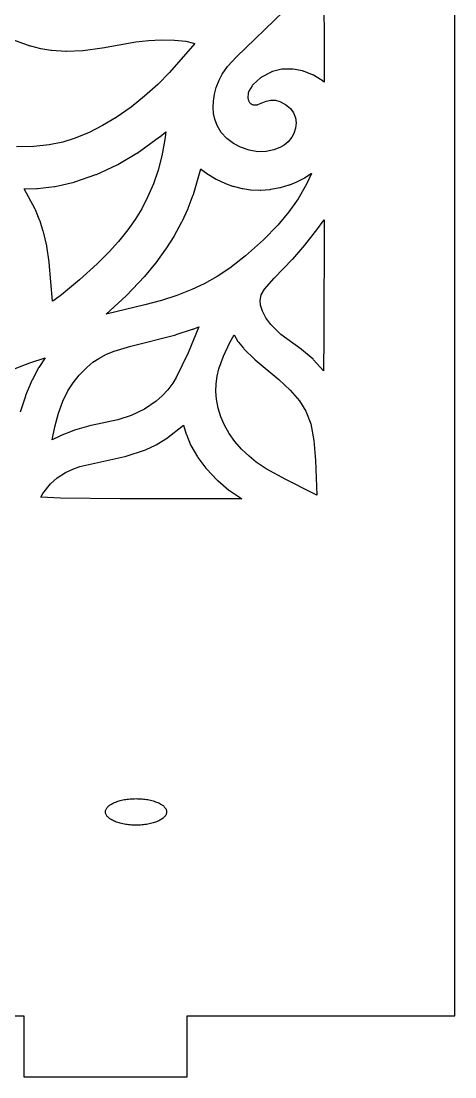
# Model space of a CAD drawing. Header units: millimetres. Extents: x 10 to 410, y 18 to 283.
# Drawn here: x 121 to 142.3, y 157 to 208.8 of the extents above; entities that cross this region are included whole.
import ezdxf

# ---------------------------------------------------------------- set-up
doc = ezdxf.new("R2010")
doc.units = ezdxf.units.MM
doc.layers.add('CUT', color=1, linetype='Continuous')

msp = doc.modelspace()

# ---------------------------------------------------------------- linework, layer by layer
at = {"layer": 'CUT'}
for points in [[(92.134, 283), (92.134, 280), (79, 280), (79, 160), (92.134, 160), (92.134, 157), (100.134, 157), (100.134, 160), (121.134, 160), (121.134, 157), (129.134, 157), (129.134, 160), (142.268, 160), (142.268, 280), (129.134, 280), (129.134, 283), (121.134, 283), (121.134, 280), (100.134, 280), (100.134, 283)], [(121.684, 199.563), (121.141, 200.569), (121.77, 200.576), (121.799, 200.578), (122.638, 200.675), (122.669, 200.68), (123.607, 200.897), (123.636, 200.906), (124.663, 201.263), (124.689, 201.274), (125.714, 201.752), (125.737, 201.764), (126.67, 202.31), (126.692, 202.324), (127.789, 203.115), (127.805, 203.127), (128.094, 203.37), (128.05, 202.99), (127.899, 202.189), (127.712, 201.488), (127.484, 200.819), (127.219, 200.188), (126.912, 199.586), (126.594, 199.063), (126.234, 198.549), (125.777, 197.982), (125.312, 197.469), (124.727, 196.888), (123.862, 196.106), (122.977, 195.368), (122.605, 195.096), (122.53, 195.058), (122.377, 196.951), (122.375, 196.971), (122.256, 197.75), (122.252, 197.771), (122.093, 198.457), (122.087, 198.479), (121.926, 198.981), (121.918, 199.002), (121.696, 199.538)], [(127.604, 196.926), (127.615, 196.94), (128.098, 197.605), (128.108, 197.619), (128.498, 198.235), (128.507, 198.251), (128.883, 198.941), (128.892, 198.959), (129.185, 199.598), (129.192, 199.615), (129.44, 200.267), (129.447, 200.29), (129.808, 201.551), (129.833, 201.526), (129.86, 201.503), (130.083, 201.337), (130.107, 201.32), (130.568, 201.045), (130.59, 201.033), (130.99, 200.84), (131.016, 200.829), (131.37, 200.7), (131.399, 200.691), (131.839, 200.583), (131.867, 200.577), (132.241, 200.526), (132.269, 200.523), (132.722, 200.507), (132.753, 200.508), (133.205, 200.541), (133.235, 200.544), (133.681, 200.625), (133.71, 200.632), (134.145, 200.76), (134.172, 200.769), (134.521, 200.912), (134.544, 200.923), (134.878, 201.097), (134.902, 201.11), (135.217, 201.315), (135.231, 201.326), (134.996, 200.796), (134.586, 200.083), (134.128, 199.437), (133.582, 198.79), (132.88, 198.072), (132.007, 197.285), (131.227, 196.676), (130.615, 196.269), (129.978, 195.912), (129.364, 195.623), (128.627, 195.336), (127.889, 195.096), (127.071, 194.869), (125.168, 194.422), (126.151, 195.319), (126.165, 195.332), (127.051, 196.259), (127.065, 196.274)], [(134.736, 192.701), (133.734, 193.427), (133.239, 193.919), (133.002, 194.245), (132.836, 194.565), (132.743, 194.868), (132.723, 195.087), (132.773, 195.371), (132.939, 195.638), (133.407, 196.18), (134.304, 197.111), (134.314, 197.122), (134.904, 197.8), (134.911, 197.809), (135.441, 198.474), (135.449, 198.485), (135.851, 199.042), (135.847, 193.287), (135.821, 191.64), (135.341, 192.179), (135.315, 192.206), (134.754, 192.687)], [(123.043, 190.144), (123.293, 190.662), (123.543, 191.055), (123.838, 191.424), (124.215, 191.81), (124.522, 192.065), (124.803, 192.252), (125.182, 192.45), (125.562, 192.604), (126.373, 192.856), (128.58, 193.413), (128.597, 193.418), (129.408, 193.675), (129.428, 193.683), (129.719, 193.801), (129.185, 192.523), (128.601, 191.306), (128.43, 191.028), (128.192, 190.711), (127.922, 190.419), (127.622, 190.155), (127.045, 189.764), (126.39, 189.451), (125.735, 189.239), (124.435, 188.961), (124.416, 188.956), (123.609, 188.725), (123.583, 188.716), (122.918, 188.454), (122.892, 188.441), (122.525, 188.25), (122.65, 188.896), (122.826, 189.562)], [(131.631, 193.081), (131.643, 193.062), (131.657, 193.044), (131.901, 192.748), (131.921, 192.726), (132.463, 192.196), (132.479, 192.181), (133.639, 191.207), (134.194, 190.691), (134.647, 190.173), (134.964, 189.662), (135.197, 189.044), (135.353, 188.217), (135.434, 187.241), (135.503, 185.547), (135.31, 185.63), (133.974, 186.314), (133.02, 186.839), (132.528, 187.165), (132.176, 187.448), (131.803, 187.803), (131.477, 188.177), (131.199, 188.568), (130.969, 188.973), (130.788, 189.39), (130.657, 189.815), (130.576, 190.248), (130.548, 190.621), (130.559, 190.996), (130.608, 191.371), (130.697, 191.739), (130.93, 192.358), (131.24, 193.032), (131.443, 193.401)], [(121.969, 185.441), (122.057, 185.614), (122.442, 186.102), (122.759, 186.387), (123.177, 186.649), (123.532, 186.819), (123.885, 186.94), (126.08, 187.435), (126.106, 187.442), (127.102, 187.771), (127.133, 187.783), (127.593, 187.998), (127.618, 188.012), (128.099, 188.3), (128.127, 188.319), (128.966, 188.972), (129.092, 188.539), (129.102, 188.511), (129.309, 188.01), (129.325, 187.978), (129.643, 187.424), (129.661, 187.395), (130.063, 186.86), (130.084, 186.835), (130.617, 186.274), (130.639, 186.253), (131.189, 185.79), (131.21, 185.773), (131.748, 185.402), (131.763, 185.392), (131.821, 185.358), (125.858, 185.36), (122.937, 185.39)], [(128.089, 169.842), (128.069, 169.811), (128.046, 169.781), (128.02, 169.751), (127.99, 169.722), (127.957, 169.694), (127.921, 169.666), (127.881, 169.639), (127.839, 169.613), (127.793, 169.588), (127.745, 169.563), (127.695, 169.54), (127.641, 169.518), (127.586, 169.498), (127.528, 169.478), (127.467, 169.46), (127.405, 169.442), (127.341, 169.427), (127.275, 169.412), (127.208, 169.399), (127.139, 169.388), (127.069, 169.378), (126.998, 169.369), (126.927, 169.362), (126.854, 169.357), (126.781, 169.353), (126.708, 169.351), (126.634, 169.35), (126.56, 169.351), (126.487, 169.353), (126.414, 169.357), (126.341, 169.362), (126.27, 169.369), (126.199, 169.378), (126.129, 169.388), (126.06, 169.399), (125.993, 169.412), (125.927, 169.427), (125.863, 169.442), (125.801, 169.46), (125.74, 169.478), (125.682, 169.498), (125.627, 169.518), (125.573, 169.54), (125.523, 169.563), (125.474, 169.588), (125.429, 169.613), (125.387, 169.639), (125.347, 169.666), (125.311, 169.694), (125.278, 169.722), (125.248, 169.751), (125.222, 169.781), (125.199, 169.811), (125.179, 169.842), (125.163, 169.873), (125.15, 169.905), (125.141, 169.936), (125.136, 169.968), (125.134, 170), (125.136, 170.032), (125.141, 170.064), (125.15, 170.095), (125.163, 170.127), (125.179, 170.158), (125.199, 170.189), (125.222, 170.219), (125.248, 170.249), (125.278, 170.278), (125.311, 170.306), (125.347, 170.334), (125.387, 170.361), (125.429, 170.387), (125.474, 170.412), (125.523, 170.437), (125.573, 170.46), (125.627, 170.482), (125.682, 170.502), (125.74, 170.522), (125.801, 170.54), (125.863, 170.558), (125.927, 170.573), (125.993, 170.588), (126.06, 170.601), (126.129, 170.612), (126.199, 170.622), (126.27, 170.631), (126.341, 170.638), (126.414, 170.643), (126.487, 170.647), (126.56, 170.649), (126.634, 170.65), (126.708, 170.649), (126.781, 170.647), (126.854, 170.643), (126.927, 170.638), (126.998, 170.631), (127.069, 170.622), (127.139, 170.612), (127.208, 170.601), (127.275, 170.588), (127.341, 170.573), (127.405, 170.558), (127.467, 170.54), (127.528, 170.522), (127.586, 170.502), (127.641, 170.482), (127.695, 170.46), (127.745, 170.437), (127.793, 170.412), (127.839, 170.387), (127.881, 170.361), (127.921, 170.334), (127.957, 170.306), (127.99, 170.278), (128.02, 170.249), (128.046, 170.219), (128.069, 170.189), (128.089, 170.158), (128.105, 170.127), (128.118, 170.095), (128.127, 170.064), (128.132, 170.032), (128.134, 170), (128.132, 169.968), (128.127, 169.936), (128.118, 169.905), (128.105, 169.873)]]:
    msp.add_lwpolyline(points, close=True, dxfattribs=at)
for points in [[(135.846, 211.74), (135.851, 205.799), (135.708, 205.912), (135.679, 205.933), (135.33, 206.143), (135.31, 206.154), (135.289, 206.163), (134.847, 206.338), (134.822, 206.346), (134.796, 206.352), (134.343, 206.439), (134.315, 206.443), (134.287, 206.444), (133.838, 206.439), (133.806, 206.436), (133.775, 206.431), (133.321, 206.32), (133.299, 206.314), (133.277, 206.306), (133.256, 206.296), (132.791, 206.05), (132.763, 206.032), (132.736, 206.011), (132.379, 205.693), (132.358, 205.672), (132.339, 205.649), (132.323, 205.624), (132.167, 205.354), (132.155, 205.332), (132.146, 205.308), (132.139, 205.285), (132.133, 205.26), (132.13, 205.236), (132.117, 205.07), (132.116, 205.041), (132.118, 205.012), (132.124, 204.983), (132.132, 204.955), (132.159, 204.877), (132.169, 204.853), (132.182, 204.829), (132.196, 204.806), (132.213, 204.785), (132.232, 204.766), (132.252, 204.749), (132.274, 204.733), (132.297, 204.72), (132.322, 204.709), (132.347, 204.701), (132.373, 204.695), (132.4, 204.691), (132.482, 204.684), (132.508, 204.683), (132.534, 204.685), (132.56, 204.689), (132.585, 204.695), (132.609, 204.703), (133.017, 204.866), (133.247, 204.915), (133.471, 204.911), (133.69, 204.857), (133.969, 204.713), (134.203, 204.509), (134.353, 204.295), (134.445, 204.058), (134.479, 203.806), (134.457, 203.547), (134.376, 203.288), (134.275, 203.099), (134.09, 202.872), (133.904, 202.718), (133.692, 202.591), (133.398, 202.473), (133.014, 202.396), (132.608, 202.391), (132.187, 202.462), (131.758, 202.61), (131.417, 202.788), (131.08, 203.042), (130.814, 203.336), (130.613, 203.67), (130.495, 203.983), (130.435, 204.263), (130.411, 204.561), (130.424, 204.876), (130.476, 205.205), (130.567, 205.547), (130.702, 205.905), (130.856, 206.197), (131.125, 206.562), (131.566, 207.043), (133.867, 209.26)], [(120.449, 207.941), (121.432, 207.591), (121.458, 207.583), (121.947, 207.46), (121.969, 207.455), (122.456, 207.374), (122.483, 207.371), (123.197, 207.323), (123.228, 207.322), (124.019, 207.357), (124.043, 207.359), (124.975, 207.481), (124.988, 207.483), (126.629, 207.777), (127.251, 207.843), (127.863, 207.873), (128.515, 207.862), (129.073, 207.805), (129.451, 207.72), (129.522, 207.694), (128.276, 206.273), (127.7, 205.694), (127.052, 205.109), (126.393, 204.582), (125.662, 204.073), (124.983, 203.668), (124.296, 203.322), (123.603, 203.037), (123.039, 202.857), (122.373, 202.729), (121.62, 202.652), (120.771, 202.632)], [(119.466, 191.279), (121.418, 192.035), (122.173, 192.27), (121.867, 191.81), (121.853, 191.786), (121.532, 191.181), (121.521, 191.158), (121.215, 190.427), (121.206, 190.404), (120.954, 189.615)]]:
    msp.add_lwpolyline(points, dxfattribs=at)

doc.saveas('drawing.dxf')
